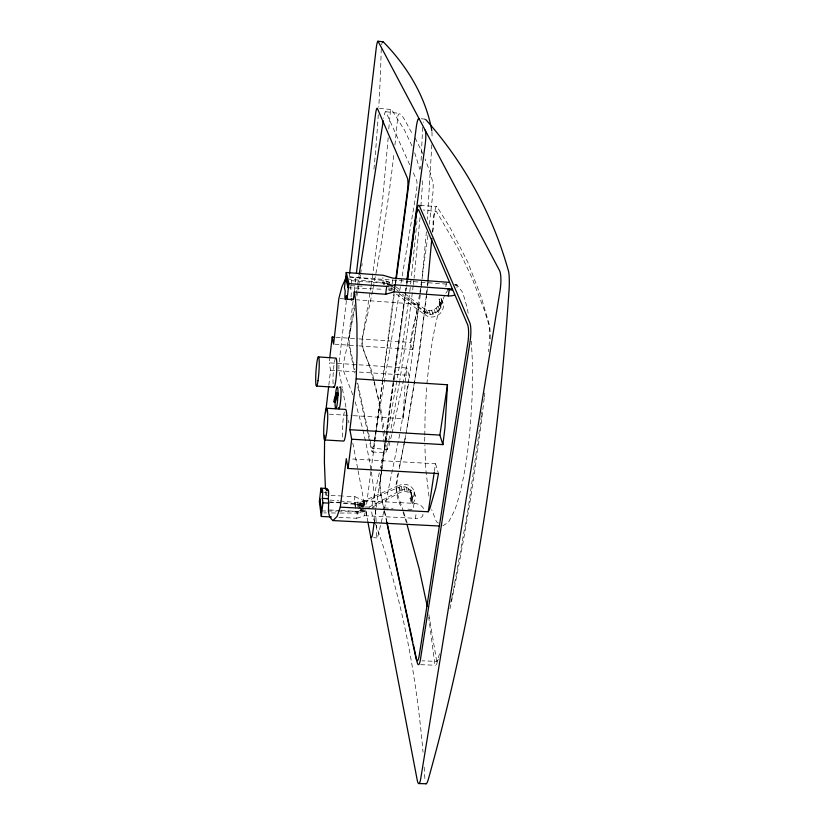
<?xml version="1.0" encoding="UTF-8"?>
<svg xmlns="http://www.w3.org/2000/svg" width="825" height="825" viewBox="0 0 825 825"><rect width="100%" height="100%" fill="white"/><g stroke="black" fill="none" stroke-linecap="round" stroke-linejoin="round"><path stroke-width="0.62" stroke-dasharray="4.12 3.09" d="M424.679 441.303L424.762 436.353M424.782 435.126L425.133 412.706L426.824 385.007M353.43 415.666L402.961 418.708L405.168 382.336L406.797 367.981L329.247 362.835L329.618 359.123M490.246 339.023L489.864 327.917L484.481 310.53L472.024 277.994L458.257 248.789L436.477 211.52L423.369 209.952M381.263 48.871L380.593 70.115A4719.423 2341.567 38.9 0 1 378.757 107.157M422.658 127.411L421.049 161.133M431.826 144.798L427.391 219.244M420.585 168.826L420.74 166.258M388.183 137.713L382.501 201.104L371.322 284.903M388.771 128.906L390.462 110.787A9.023 1.609 -89.6 0 1 391.689 109.777L404.528 130.216L412.242 146.396M416.635 224.565L416.924 220.791M420.018 217.594L414.047 278.303M420.894 206.374L422.256 187.089A10.653 0.742 -87.7 0 0 422.049 179.303M426.381 231.835L422.07 278.881M432.341 232.196C434.228 225.751 431.372 216.398 435.878 210.973M432.836 231.887L434.259 214.479L435.517 207.921A11.292 2.382 89.8 0 1 437.343 207.23L450.068 227.659L467.816 262.195L481.109 296.773L489.153 324.122A14.066 1.712 -88.1 0 1 489.854 335.383L488.885 347.799M404.827 293.69L424.102 308.612C430.598 313.902 441.849 307.199 439.086 298.949L441.004 298.31L442.994 303.022A11.096 9.972 -30.4 0 1 438.353 314.944A11.096 9.972 -30.4 0 1 425.36 314.975M416.274 228.391L411.335 277.798M399.805 294.174L425.638 312.85C433.981 318.605 445.283 307.282 439.086 298.949M427.402 286.1L427.773 282.315M394.927 144.973L397.464 120.027C398.062 100.887 409.674 131.907 413.346 134.764M488.493 351.625L488.751 349.078M409.808 291.555L410.499 285.306M410.644 284.058L411.19 279.046M413.212 285.801L408.272 325.071L399.805 380.387M413.356 284.553L413.913 279.551M420.255 295.175L408.561 382.944M420.399 293.927L420.967 288.936M421.111 287.688L421.823 281.438M429.382 224.276L432.991 192.204L433.238 184.027L430.361 173.126L425.071 158.936M426.267 295.989L418.925 354.575L406.405 431.228M426.401 294.752L427.113 288.575M328.824 385.203L330.557 370.198L329.247 362.835M426.772 293.958L419.461 352.1L406.096 433.568M426.917 292.7L427.639 286.43M427.783 285.182L428.072 282.676M346.418 300.558L339.312 360.731A8.023 0.938 -86.2 0 0 339.085 371.271L342.21 387.637M349.284 276.241L349.583 273.673M484.182 398.351C476.004 469.724 464.599 540.736 449.491 610.964M484.327 397.093L484.925 392.081M342.344 496.011L326.009 495.134L326.411 491.813M350.914 285.718L350.615 288.234L351.429 291.607A6.28 0.763 -85.8 0 0 351.099 297.773M351.058 284.47L351.512 280.706L349.831 276.891L448.14 284.243M353.048 301.207L349.068 334.362A8.405 1.031 -86.1 0 0 348.862 345.335L354.822 372.972M354.276 291.008L355.193 283.357M355.348 282.088L356.111 275.705M481.429 415.552L468.064 509.334L453.863 587.452M481.583 414.274L481.882 411.716M426.907 383.749C429.516 358.896 432.496 333.991 439.209 309.849L444.943 294.401M354.915 496.681L363.743 500.703L362.948 506.808L354.049 503.436L354.915 496.681L343.602 496.083M391.968 285.11L382.264 282.996L382.975 277.489M409.344 295.35L400.744 358.308L388.276 429.712M339.003 517.357L356.689 518.265L357.576 511.407L364.31 509.809M392.112 283.955L392.721 279.314M356.689 518.265L364.619 515.697L365.434 509.541M374.261 442.829L373.756 446.655A9.9 1.413 -86.7 0 1 371.601 450.842L356.988 383.017M374.426 441.55L382.161 382.852M382.326 381.573L393.927 293.525M395.268 283.315L395.773 279.489M370.889 471.498L366.847 502.136A9.931 1.403 -87 0 0 366.413 507.055M371.054 470.219L394.278 294.061M395.629 283.852L396.134 280.015M427.927 235.537L421.988 278.293M374.333 521.183L376.056 508.448M376.231 507.179L381.212 470.25M381.387 468.971L386.543 430.763M386.719 429.495L405.281 291.947M405.446 290.678L405.797 288.131M406.478 283.037L406.828 280.49M381.655 470.26L380.624 477.902A10.508 1.578 -86.9 0 0 380.49 492.113L384.295 509.737M381.831 468.992L386.987 430.784M387.162 429.516L405.745 291.978M405.921 290.709L406.261 288.162M406.952 283.068L407.292 280.521M381.408 472.55L380.542 478.933A10.333 1.557 -87 0 0 380.418 492.896L384.192 510.438M381.583 471.271L393.484 383.161M393.659 381.892L406.426 287.399M406.601 286.12L407.282 281.016M402.961 418.708L409.014 375.354L406.797 367.981M359.071 345.881L412.613 349.532L418.914 304.332L356.647 299.805M369.115 507.117L400.362 490.627A10.457 8.889 -22.6 0 1 412.582 491.298A10.457 8.889 -22.6 0 1 413.789 502.105L412.717 503.374L411.149 502.611L410.066 498.352C414.954 491.566 405.488 483.687 398.815 487.297L360.174 504.003L354.771 504.323L329.773 501.961M411.149 502.611L412.5 498.3L411.046 491.937M363.743 500.703L414.067 503.384L413.181 509.448L405.642 509.056M445.83 286.791L446.335 283.326M419.915 292.256L421.802 279.562M364.619 515.697L415.429 518.327L416.336 512.212M434.383 471.343L435.528 463.763L351.398 458.958M354.441 304.827L349.872 334.012A8.25 1.114 -84.3 0 0 349.408 344.747L354.812 369.713M356.029 294.68L357.411 285.79M357.617 284.522L358.999 275.643M399.599 381.655L390.761 430.227M412.613 349.532L410.345 342.406L412.51 329.319L418.914 304.332M419.502 294.742L408.726 356.276L392.009 433.476M408.375 384.182L399.97 433.073M371.116 286.131L361.814 341.653A8.374 1.794 -83.5 0 0 362.268 346.252L369.229 365.547L373.632 380.665M374.632 439.178L399.496 291.968M399.702 290.699L400.775 284.347M400.991 283.078L416.213 192.978A10.436 1.753 -83.2 0 0 416.532 179.974L412.314 170.589M399.743 434.311L384.667 507.726M404.58 441.014L399.052 468.951M404.807 439.797L406.178 432.455M404.26 443.479L398.671 471.539M404.487 442.241L405.869 434.806M388.039 430.939L380.418 467.858M388.554 441.303L386.399 451.223A9.859 1.145 -81 0 1 385.172 451.626L381.067 414.645L377.891 397.31L373.942 381.851M388.802 440.065L390.514 431.454M398.423 472.756L396.392 486.719A10.457 2.588 -85 0 0 397.093 493.01L403.394 511.242M398.052 473.787C394.402 485.378 396.041 497.681 401.837 508.386M450.78 602.25L451.553 598.558M451.811 597.331L453.626 588.72M379.335 472.838L372.539 502.435A9.869 2.65 -85.3 0 0 371.797 507.344M439.457 653.782L436.693 664.187A13.056 2.197 -82.6 0 1 434.651 662.795L428.722 617.275M391.72 434.682L388.874 446.418L387.389 449.522L372.24 448.181M383.852 511.428L378.706 532.95A10.147 1.124 -80.1 0 1 376.53 536.425L376.334 525.123M438.353 659.423L436.703 661.372L421.946 660.815M445.83 293.215L447.81 290.4M412.717 503.374L411.665 499.249L412.727 498.052A10.395 9.137 -4.1 0 0 411.489 487.07A10.395 9.137 -4.1 0 0 399.094 485.399M442.85 525.783L448.501 522.287L454.957 509.798C467.198 472.849 470.168 433.661 472.209 395.041L472.416 361.649L471.312 341.22M372.199 507.282L400.084 492.566C404.198 490.39 410.355 491.463 412.129 496.176M340.106 513.047L359.061 513.016L365.516 510.809M340.013 501.002L355.018 502.415L361.721 501.765L399.083 485.368L400.362 490.627M440.395 302.29L442.293 301.537L442.994 303.022M337.848 511.098L356.606 511.273L363.289 510.056L361.721 501.765M455.142 285.202L457.071 284.914L462.732 292.483L467.373 308.426L468.414 315.078M321.585 510.933L326.587 510.984M327.845 510.995L336.59 511.077M323.864 512.892L326.36 512.913M331.361 512.964L338.858 513.037M420.657 664.682L435.425 665.239M348.026 287.76L384.027 289.338M350.862 285.656L362.443 286.172M373.498 537.714L376.85 537.879M329.392 509.943L339.642 510.479M340.921 510.541L357.576 511.407M329.629 502.147L354.049 503.436M365.454 506.932L374.251 507.396M384.295 507.932L393.092 508.386M323.885 492.628L327.432 492.824M372.25 451.966L385.584 452.739M329.299 414.181L352.162 415.583M330.557 370.198L409.014 375.354M336.064 337.291L357.833 338.786M359.112 338.879L410.345 342.406M334.857 344.221L357.802 345.788M340.137 298.609L343.942 298.887M454.523 284.728L457.071 284.914M351.512 280.706L382.264 282.996M420.183 205.332L436.724 206.693M421.245 118.759L424.978 119.099A11.065 2.547 89.1 0 0 423.225 122.409M379.469 108.426L391.277 109.508M330.01 500.053L338.755 500.878M349.903 276.983L383.543 280.469L387.75 281.449L391.535 283.408M347.15 278.912L383.264 282.655L388.792 284.171M385.615 111.674L399.434 113.396M388.132 289.761L390.802 290.586L389.802 287.378M389.782 287.915L393.525 289.657M410.066 498.352L411.665 499.249M387.389 449.522L385.873 440.045M396.412 294.123L425.329 315.006L423.802 310.757L402.507 294.278M438.436 523.153L436.435 521.668L431.671 509.654M395.701 286.615L400.775 290.544M395.412 288.791L392.37 286.43L393.03 288.502M396.423 289.575L398.454 291.142M436.703 661.372L428.546 612.81M415.109 137.909L423.184 154.316M409.674 164.722L385.904 111.932A8.879 1.248 -83 0 0 383.615 118.315M441.004 298.31L442.293 301.537M439.498 301.403L440.798 304.703M439.189 303.548L440.478 306.869M439.158 303.868L440.447 307.178M438.085 306.168L439.395 309.54M414.697 152.79L419.873 169.507M436.373 308.096L437.704 311.572M375.035 522.668L372.457 515.924A9.869 2.65 -85.3 0 1 371.693 509.891M375.457 523.793C402.084 597.125 416.254 674.633 423.029 752.194M434.156 309.519L435.528 313.129M431.619 310.324L433.022 314.088M428.959 310.437L430.403 314.356M426.381 309.849L427.876 313.933M424.102 308.612L425.638 312.85M352.801 394.845L343.798 371.58A7.972 1.918 -83.7 0 1 343.953 361.03L347.799 343.324A4719.423 2341.567 38.9 0 0 354.668 308.282M403.776 512.408L407.168 522.906M403.012 511.933L406.343 522.452M391.009 284.759L392.906 290.802M389.08 281.995L392.05 291.163M387.75 281.449L388.761 284.677M387.472 283.625L388.482 286.873M388.823 287.946L389.493 290.111M386.389 281.005L388.08 286.471M383.543 280.469L385.595 287.193M383.264 282.655L383.945 284.903M355.173 401.775L362.629 428.577M435.528 463.763L438.477 473.581M373.436 378.479C371.652 363.794 359.04 350.501 362.948 335.321L368.125 312.128A4980.597 2434.977 39.7 0 0 394.092 152.542M374.107 380.738L380.48 406.972L385.729 438.838M414.15 491.824L415.181 495.804M411.427 494.123L412.5 498.3M411.366 494.402L412.438 498.589M409.984 489.947L411.087 494.288M411.087 496.31L412.16 500.507M408.313 488.307L409.458 492.793M406.189 487.152L407.354 491.824M403.755 486.575L404.962 491.452M401.228 486.626L402.476 491.7M398.815 487.297L400.084 492.566M362.907 429.825C369.084 455.926 373.777 482.419 375.519 509.2M357.782 383.439L369.672 438.353M369.94 439.601L371.57 447.088A9.673 1.526 -84.9 0 0 373.993 442.984M384.563 511.005L387.007 522.338M384.46 511.686L386.616 521.709M428.948 496.186L425.648 468.012L424.865 444.943M364.217 500.796L365.547 507.726M342.447 388.895L346.057 407.767M348.459 420.348L348.944 422.864M352.791 443.004L357.844 469.435M358.081 470.693L364.815 505.931M365.784 510.964L367.702 521.029M363.969 502.703L364.629 506.179M362.99 501.322L363.877 506.003M362.742 503.229L364.299 511.438M361.474 503.662L362.361 508.417M362.588 509.603L363.031 511.974M360.422 502.095L361.979 510.5M360.174 504.003L360.618 506.406M360.834 507.612L361.732 512.428M359.081 502.332L359.752 505.983M359.978 507.2L360.649 510.85M358.834 504.24L360.401 512.768M357.73 502.466L358.854 508.623M357.483 504.374L359.061 513.016M355.018 502.415L356.153 508.747M354.771 504.323L356.348 513.202M325.679 491.597L326.009 495.134M424.174 767.188L424.978 780.471M375.581 510.427L376.21 522.679M441.757 299.836A11.014 10.24 -9.3 0 1 437.054 311.52A11.014 10.24 -9.3 0 1 423.833 310.726M342.592 436.982A15.892 1.949 -86.5 0 1 344.314 412.057M333.114 383.821A14.644 1.66 -86.2 0 1 335.208 358.978M455.142 284.429A9.395 3.176 8.2 0 1 456.596 287.781M422.905 514.315A8.766 4.3 8.8 0 1 415.429 518.327M414.067 503.384A8.745 5.208 10.8 0 1 420.43 505.282A8.9 5.301 10.8 0 1 423.668 509.231M366.671 515.625A9.931 1.403 -87 0 1 366.331 509.613M378.283 114.716A4719.423 2341.567 38.9 0 1 373.766 171.023M362.206 263.639A4719.423 2341.567 38.9 0 1 361.814 266.155M361.226 269.919A4719.423 2341.567 38.9 0 1 360.628 273.673M360.422 274.921A4719.423 2341.567 38.9 0 1 358.782 284.883M358.576 286.12A4719.423 2341.567 38.9 0 1 356.874 296.01M431.939 131.876A11.385 0.619 -88.2 0 1 432.032 137.868M381.635 44.736A8.9 1.784 89.5 0 1 381.975 43.199"/><path stroke-width="1.24" d="M324.627 435.363L324.39 462.258L325.463 489.235M334.115 401.95L334.156 399.702L336.538 392.978L337.755 393.061L337.714 395.33L335.321 402.022L334.115 401.95L336.497 395.257L336.538 392.978M356.183 378.84L447.49 384.77L444.953 427.835L442.901 444.603L351.698 439.209L349.882 429.701L356.183 378.84L357.06 353.873L356.936 323.998L355.565 300.3L354.286 291.978L385.667 294.278L394.123 291.875L448.295 295.876A9.333 4.29 9.9 0 0 454.441 295.01M431.846 238.384L427.897 281.057M329.742 357.885L332.217 337.023L334.785 337.198M351.698 439.209L348.047 468.487L438.477 473.581L435.806 487.75L429.887 508.468L428.268 511.758L340.302 507.138L337.023 516.543L332.949 520.575C325.937 514.965 329.649 506.086 328.278 498.682A5.95 0.67 -86.8 0 0 328.567 491.504A5.95 0.67 -86.8 0 0 327.793 490.627M325.638 412.696L328.68 386.451M327.113 490.658L326.803 488.493L320.925 488.173L319.347 501.6L321.317 516.44L331.423 516.966M448.924 282.47A9.395 3.176 8.2 0 0 446.511 282.181L392.875 278.149L383.254 275.282L346.252 272.498L344.458 287.781L345.232 291.142A6.291 0.732 -85.8 0 0 345.067 299.258A6.291 0.732 -85.8 0 0 346.283 295.701L347.077 299.176L353.358 299.63L354.286 291.978M349.583 273.673L376.2 48.376A8.951 1.093 -84.6 0 1 378.139 41.405L499.548 270.579A15.417 3.444 -85.5 0 1 500.063 290.555L420.719 778.717A13.85 2.434 -89.2 0 1 417.254 780.264L367.878 521.926M347.077 299.176L348.923 283.625L346.252 272.498M321.317 516.44L322.936 502.807L322.327 498.362A5.95 0.65 -86.8 0 0 322.534 490.246A5.95 0.65 -86.8 0 0 321.523 492.504L320.925 488.173M326.535 490.71L326.803 488.493M356.421 273.157L375.406 115.046A9.065 1.155 -84.9 0 1 377.386 108.467L407.395 178.066A10.704 1.64 -85.1 0 1 407.375 191.431L395.948 278.211M340.302 507.138L346.304 458.659L348.047 468.487M385.667 294.278L386.688 286.43L395.041 284.842L449.326 288.884A9.395 3.176 8.2 0 0 451.677 288.946M394.123 291.875L395.041 284.842M396.299 278.747L416.326 126.844A11.138 1.743 -84.7 0 1 419.183 118.872M374.168 522.462L372.787 532.651A10.209 1.475 -87.2 0 1 370.59 536.137M406.993 279.211L425.215 144.22A11.457 1.856 -84.7 0 0 425.164 130.175M407.468 279.242L416.408 213.025A11.354 1.856 -85.2 0 1 419.337 205.755L469.796 322.74A14.138 2.908 -86 0 1 470.106 341.344L420.482 659.227A13.138 2.331 -88.4 0 1 417.13 662.145L413.335 644.511M407.457 279.737L415.913 217.171A11.148 1.815 -85.2 0 1 418.791 210.066L467.579 324.565A13.798 2.815 -86 0 1 467.868 342.726L419.255 655.359A12.839 2.269 -88.3 0 1 415.996 658.247L386.884 522.967M448.295 295.876L449.326 288.884M428.268 511.758L434.198 472.612M442.901 444.603L439.869 435.095L447.49 384.77M359.205 274.374L383.223 120.852M336.951 395.299L337.755 393.061M345.995 277.901L341.911 286.791L338.858 298.516L333.578 344.138L332.217 337.023M418.987 783.564L426.205 783.75M332.949 520.575L439.632 526.03M322.327 498.362L328.278 498.682M322.936 502.807L328.927 503.126M324.823 439.962L343.736 441.076A15.892 1.949 -86.5 0 0 346.603 424.308A15.892 1.949 -86.5 0 0 345.427 409.406L326.566 408.231M349.882 429.701L439.869 435.095M336.497 395.257L337.714 395.33M316.635 386.069L334.104 387.183M318.264 356.926L335.692 358.091A14.644 1.66 -86.2 0 1 336.548 373.147A14.644 1.66 -86.2 0 1 333.682 387.007M348.923 283.625L386.688 286.43M377.871 41.25L382.841 41.735M425.648 119.46C464.403 162.752 492.999 215.304 508.53 271.27A15.324 1.722 -88.4 0 1 508.984 291.225C497.784 455.823 472.869 619.884 428.433 778.924A13.736 2.269 -82.2 0 1 425.638 783.554M407.086 524.793L419.11 568.487L427.288 606.488M387.007 522.338L412.789 641.984M431.826 130.773C425.824 96.948 407.189 66.186 383.305 41.91A8.9 1.784 89.5 0 0 382.387 42.178M339.766 387.575A10.973 1.289 -86.3 0 1 340.818 398.454A10.973 1.289 -86.3 0 1 338.374 407.715M335.218 398.516A10.973 1.268 -86.3 0 1 337.631 387.43A10.973 1.268 -86.3 0 1 336.93 405.518A10.973 1.268 -86.3 0 1 335.105 401.301M447.913 289.348A9.333 2.052 6.7 0 1 452.409 290.225M352.1 298.784A6.28 0.763 -85.8 0 1 351.161 298.908M320.007 499.115L321.358 512.872L320.007 499.115M346.16 276.602L345.902 278.778L348.026 287.76L348.294 285.543L346.16 276.602M326.391 434.507A15.922 1.732 -86.4 0 0 326.999 408.488A15.922 1.732 -86.4 0 0 323.751 429.268A15.922 1.732 -86.4 0 0 326.391 434.507M318.017 380.676A14.675 1.485 -86.2 0 0 318.646 357.019A14.675 1.485 -86.2 0 0 315.728 376.747A14.675 1.485 -86.2 0 0 318.017 380.676"/></g></svg>
